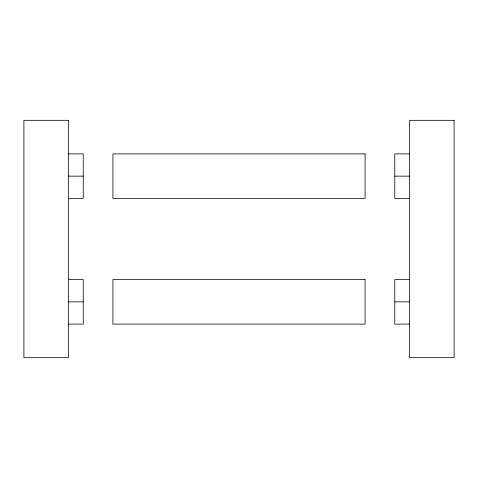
<?xml version="1.0" encoding="UTF-8"?>
<svg xmlns="http://www.w3.org/2000/svg" width="478" height="478" viewBox="0 0 478 478"><rect width="100%" height="100%" fill="white"/><g stroke="black" fill="none" stroke-linecap="round" stroke-linejoin="round"><path stroke-width="0.72" d="M68.402 153.892L83.238 153.892L83.238 198.394L68.402 198.394M409.598 153.892L394.762 153.892L394.762 198.394L409.598 198.394M68.402 176.143L83.238 176.143M394.762 176.143L409.598 176.143M68.402 279.606L83.238 279.606L83.238 324.108L68.402 324.108M409.598 279.606L394.762 279.606L394.762 324.108L409.598 324.108M68.402 301.857L83.238 301.857M394.762 301.857L409.598 301.857M68.402 120.325L23.9 120.325L23.9 357.675L68.402 357.675L68.402 120.325M454.1 120.325L409.598 120.325L409.598 357.675L454.1 357.675L454.1 120.325M365.09 153.892L112.91 153.892L112.91 198.394L365.09 198.394L365.09 153.892M365.09 279.606L112.91 279.606L112.91 324.108L365.09 324.108L365.09 279.606"/></g></svg>
